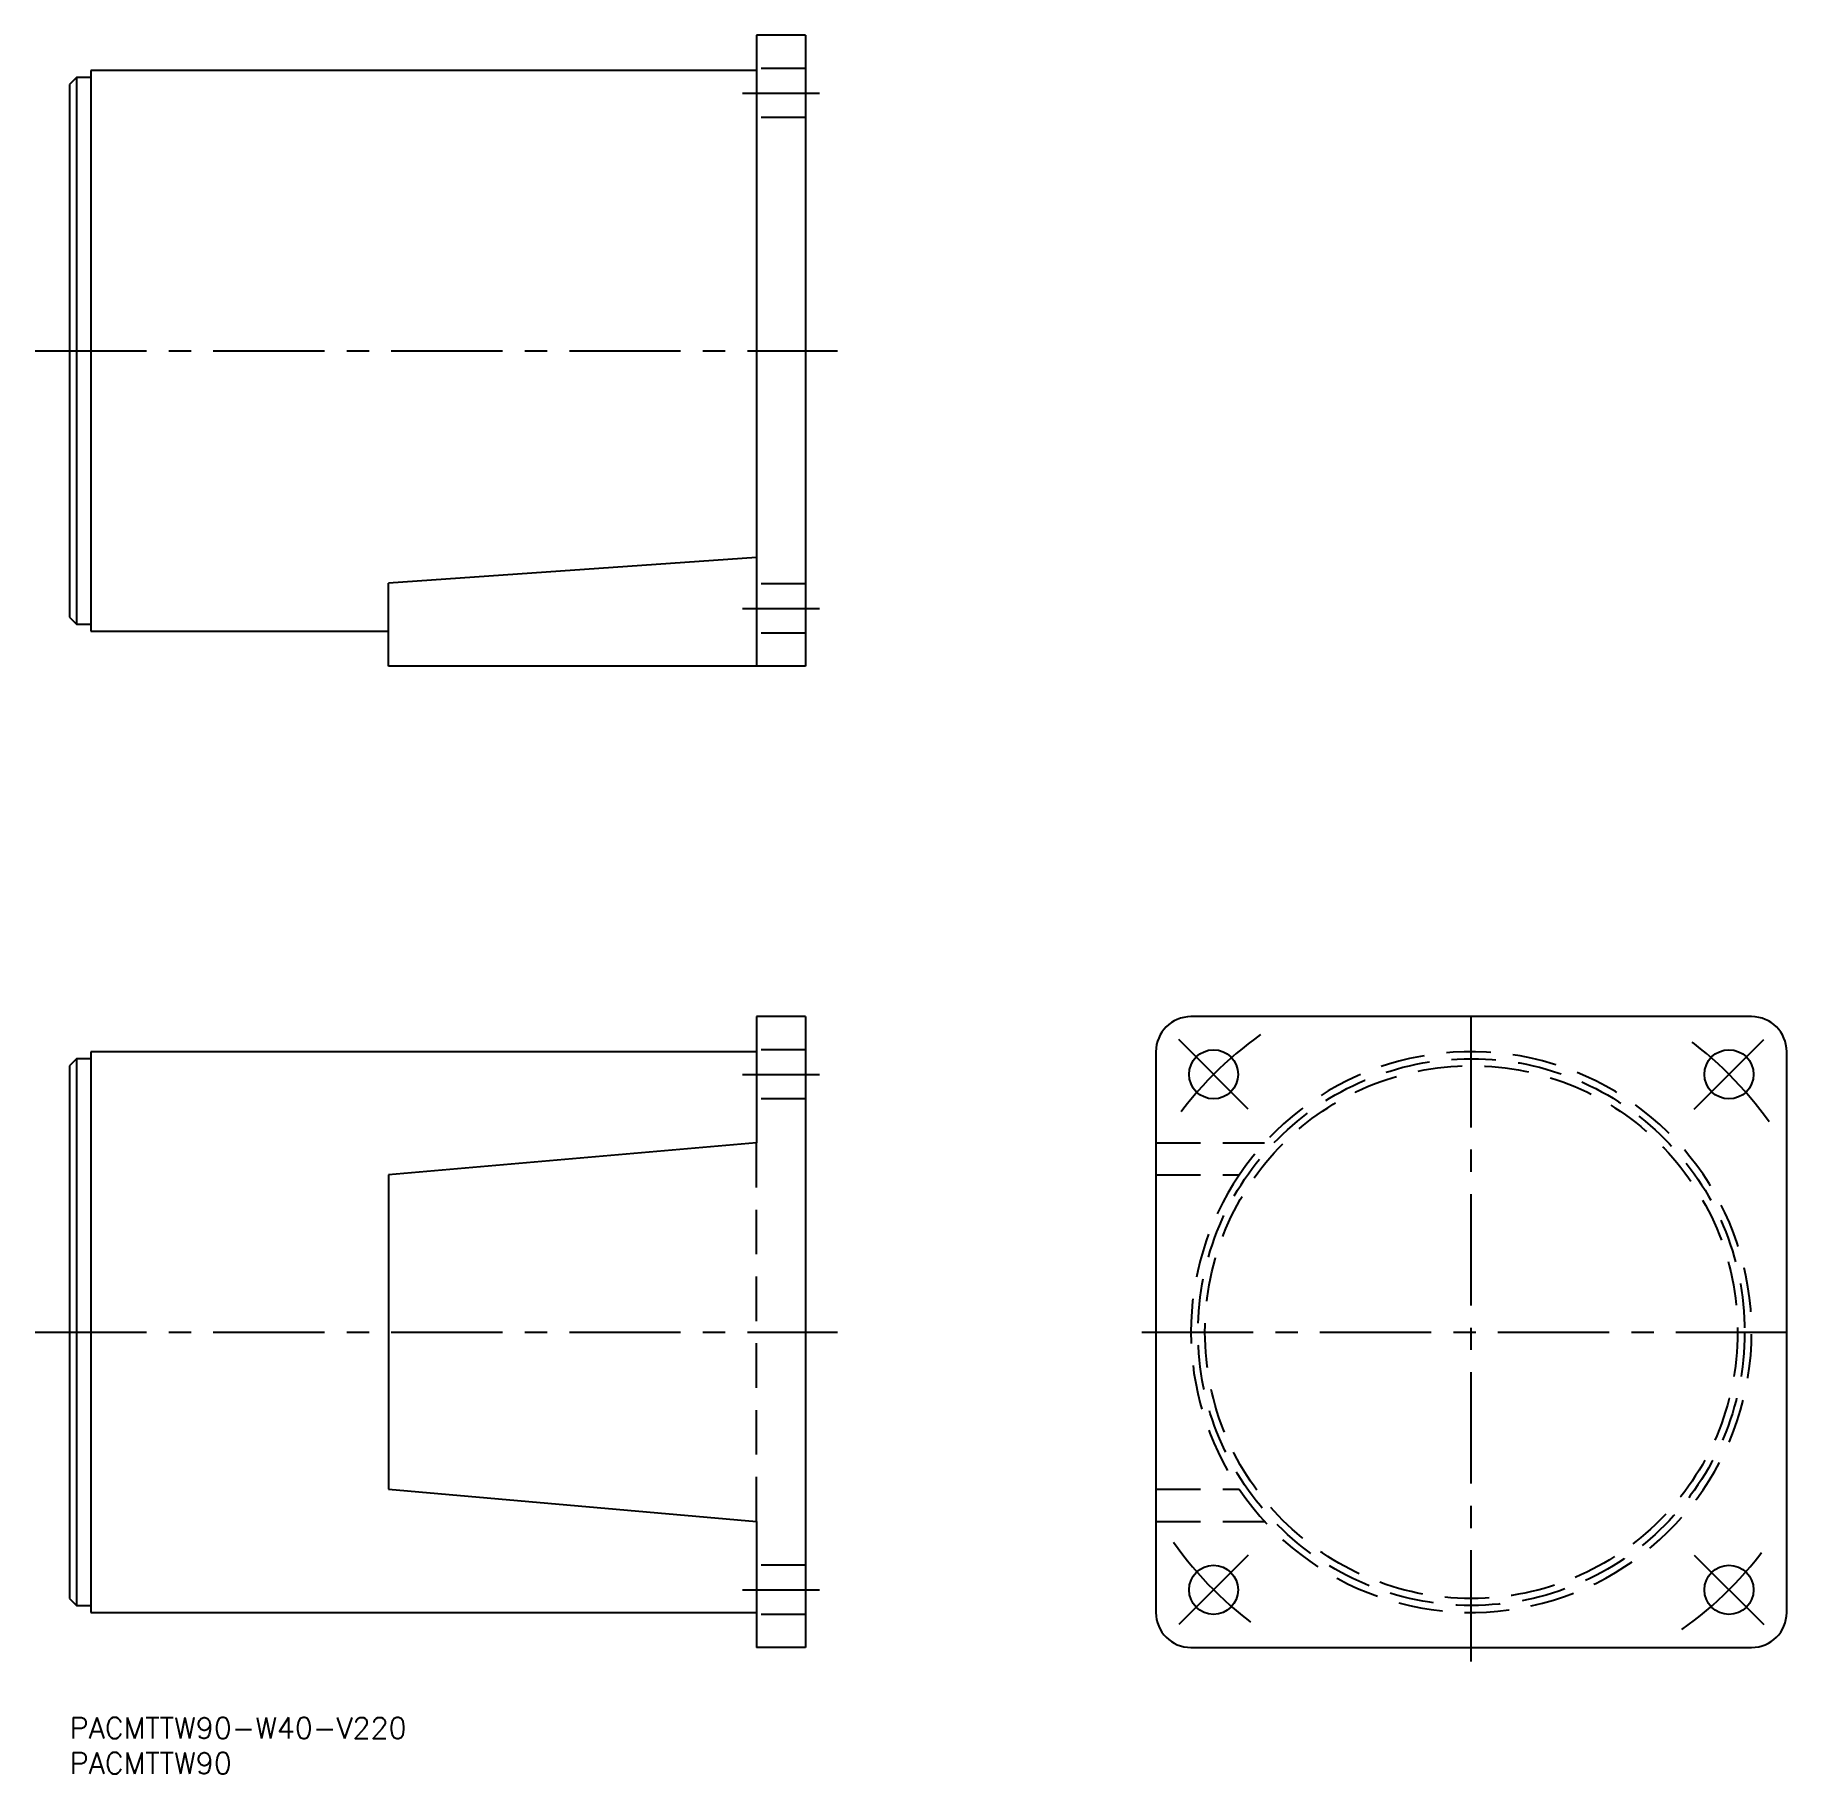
# Model space of a CAD drawing. Extents: x -5 to 247, y -8 to 240.
import ezdxf

# ---------------------------------------------------------------- set-up
doc = ezdxf.new("R2010")
doc.units = 0
doc.header["$LTSCALE"] = 0.5
doc.linetypes.add('CENTER', pattern=[50.8, 31.75, -6.35, 6.35, -6.35])
doc.linetypes.add('DASHED', pattern=[19.05, 12.7, -6.35])
for name, color, linetype in [('MSM_CENTER', 1, 'CENTER'), ('MSM_CONTINUOUS', 7, 'CONTINUOUS'), ('MSM_DASHED', 4, 'DASHED'), ('MSM_PART_NUMBER', 7, 'CONTINUOUS')]:
    doc.layers.add(name, color=color, linetype=linetype)
doc.styles.get("Standard").update_dxf_attribs({"font": 'txt.shx', "height": 3, "bigfont": 'bigfont.shx'})

msp = doc.modelspace()

# ---------------------------------------------------------------- linework, layer by layer
at = {"layer": 'MSM_CENTER'}
for p, q in [((96, 231.77), (107, 231.77)), ((-4.9, 195), (109.56, 195)), ((96, 158.23), (107, 158.23)), ((200, 8), (200, 102)), ((168.18, 86.82), (158.28, 96.72)), ((231.82, 86.82), (241.72, 96.72)), ((96, 91.77), (107, 91.77)), ((-4.9, 55), (109.56, 55)), ((153, 55), (247, 55)), ((168.18, 23.18), (158.28, 13.28)), ((231.82, 23.18), (241.72, 13.28)), ((96, 18.23), (107, 18.23))]:
    msp.add_line(p, q, dxfattribs=at)
for start, end in [(125.3168, 144.7946), (35.2054, 54.6832), (215.2054, 234.6832), (305.3168, 324.7946)]:
    msp.add_arc((200, 55), 52, start, end, dxfattribs=at)
at = {"layer": 'MSM_CONTINUOUS'}
for p, q in [((98, 240), (98, 150)), ((105, 240), (98, 240)), ((105, 240), (105, 150)), ((3, 235), (3, 155)), ((98, 235), (3, 235)), ((1, 234), (0, 233)), ((0, 233), (0, 157)), ((3, 234), (1, 234)), ((1, 234), (1, 156)), ((98, 165.49), (45.5, 161.86)), ((45.5, 150), (45.5, 161.86)), ((0, 157), (1, 156)), ((1, 156), (3, 156)), ((3, 155), (45.5, 155)), ((105, 150), (45.5, 150)), ((98, 100), (98, 82)), ((105, 100), (98, 100)), ((105, 100), (105, 10)), ((240, 100), (160, 100)), ((1, 94), (0, 93)), ((3, 94), (1, 94)), ((1, 94), (1, 16)), ((98, 95), (3, 95)), ((3, 95), (3, 15)), ((155, 95), (155, 15)), ((245, 15), (245, 95)), ((0, 93), (0, 17)), ((98, 82), (45.5, 77.41)), ((45.5, 77.41), (45.5, 32.59)), ((45.5, 32.59), (98, 28)), ((98, 28), (98, 10)), ((0, 17), (1, 16)), ((1, 16), (3, 16)), ((3, 15), (98, 15)), ((105, 10), (98, 10)), ((160, 10), (240, 10))]:
    msp.add_line(p, q, dxfattribs=at)
for centre in [(163.23, 91.77), (236.77, 91.77), (163.23, 18.23), (236.77, 18.23)]:
    msp.add_circle(centre, 3.5, dxfattribs=at)
for centre, start, end in [((160, 95), 90, 180), ((240, 95), 0, 90), ((160, 15), 180, 270), ((240, 15), 270, 0)]:
    msp.add_arc(centre, 5, start, end, dxfattribs=at)
at = {"layer": 'MSM_DASHED'}
for p, q in [((105, 235.27), (98, 235.27)), ((105, 228.27), (98, 228.27)), ((105, 161.73), (98, 161.73)), ((105, 154.73), (98, 154.73)), ((105, 95.27), (98, 95.27)), ((105, 88.27), (98, 88.27)), ((98, 28), (98, 82)), ((155, 82), (170.49, 82)), ((155, 77.41), (166.86, 77.41)), ((155, 32.59), (166.86, 32.59)), ((155, 28), (170.49, 28)), ((105, 21.73), (98, 21.73)), ((105, 14.73), (98, 14.73))]:
    msp.add_line(p, q, dxfattribs=at)
for radius in [39, 38]:
    msp.add_circle((200, 55), radius, dxfattribs=at)
for start, end in [(214.0676, 145.9324), (145.9324, 214.0676)]:
    msp.add_arc((200, 55), 40, start, end, dxfattribs=at)

# ---------------------------------------------------------------- texts
at = {"layer": 'MSM_PART_NUMBER'}
for s, p in [('PACMTTW90-W40-V220', (0, -3)), ('PACMTTW90', (0, -8))]:
    msp.add_text(s, height=3, dxfattribs=at).set_placement(p)

doc.saveas('drawing.dxf')
